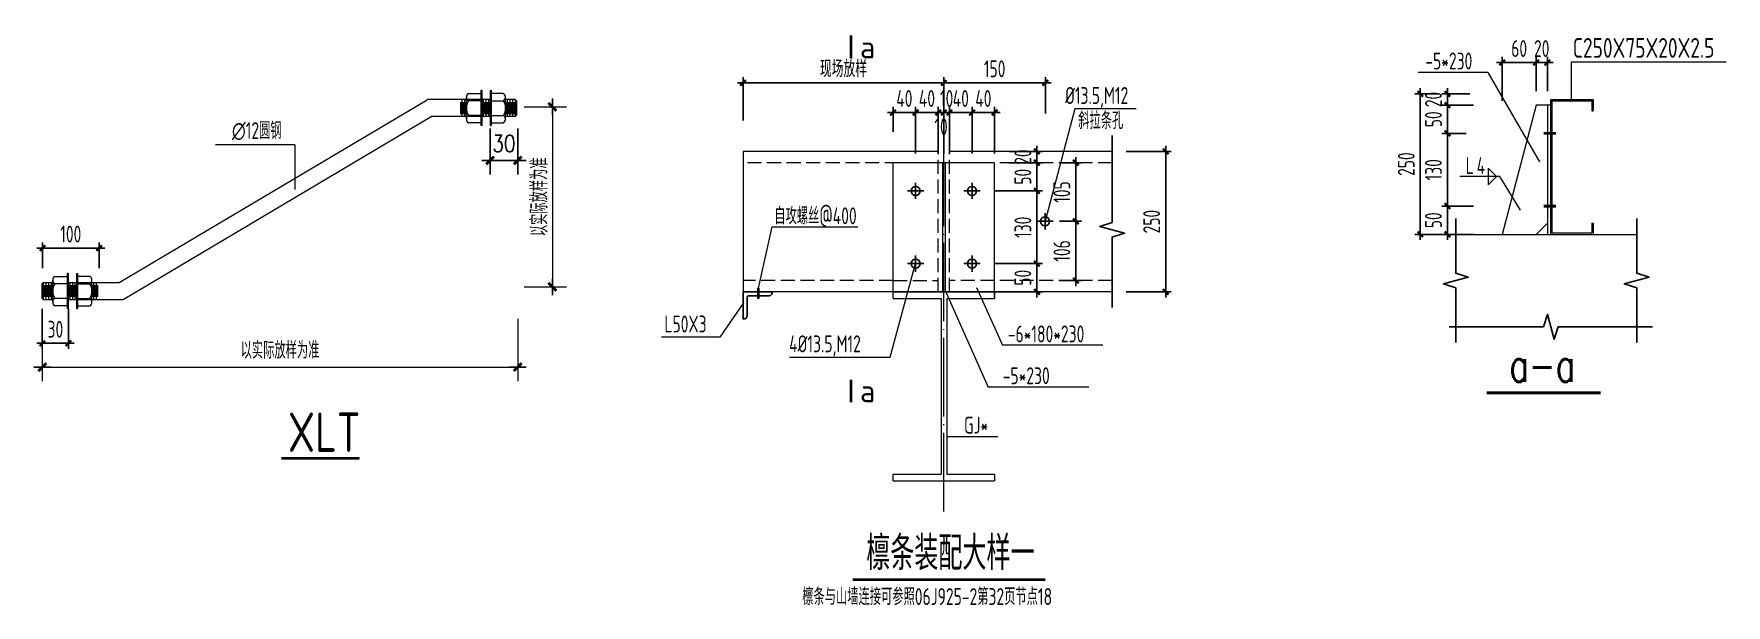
# Model space of a CAD drawing. Extents: x 19118 to 566552, y -1188739 to 92943.
# Drawn here: x 102937 to 133084, y -864787 to -854609 of the extents above; entities that cross this region are included whole.
import ezdxf

# ---------------------------------------------------------------- set-up
doc = ezdxf.new("R2010")
doc.units = 0
doc.header["$LTSCALE"] = 1000
doc.header["$MEASUREMENT"] = 0
doc.linetypes.add('DASH', pattern=[0.35, 0.25, -0.1])
doc.linetypes.add('DOTE', pattern=[2.42, 2, -0.2, 0.02, -0.2])
doc.layers.get('0').update_dxf_attribs({"linetype": 'CONTINUOUS'})
doc.layers.get('Defpoints').update_dxf_attribs({"linetype": 'CONTINUOUS'})
for name, color, linetype in [('4', 1, 'CONTINUOUS'), ('AXIS', 3, 'CONTINUOUS'), ('BEAM', 4, 'CONTINUOUS'), ('BEAM_TEXT_HOR', 7, 'CONTINUOUS'), ('COLU', 7, 'CONTINUOUS'), ('DIM', 3, 'CONTINUOUS'), ('NUM', 7, 'CONTINUOUS'), ('Prof', 2, 'CONTINUOUS'), ('PUB_DIM', 3, 'CONTINUOUS'), ('REIN', 1, 'CONTINUOUS'), ('TEXT', 7, 'CONTINUOUS'), ('THICK', 6, 'CONTINUOUS'), ('THIN', 7, 'CONTINUOUS'), ('梁__实线', 4, 'CONTINUOUS')]:
    doc.layers.add(name, color=color, linetype=linetype)
doc.styles.add('DIM_FONT', font='SIMPLEX.shx', dxfattribs={"width": 0.8})
doc.styles.add('TSSD_Dimension', font='Tssdeng.shx', dxfattribs={"width": 0.7, "bigfont": 'hztxt.shx'})
doc.styles.add('TSSD_Label', font='tssdeng.shx', dxfattribs={"width": 0.6, "bigfont": 'hztxt.shx'})
doc.styles.add('TSSD_Rein', font='atssdeng.shx', dxfattribs={"width": 0.7, "bigfont": 'atssdchn.shx'})
doc.styles.add('正文', font='romans.shx', dxfattribs={"width": 0.71, "bigfont": 'hztxt.shx'})
doc.dimstyles.new('DIMN$0', dxfattribs={"dimtxt": 300, "dimasz": 1, "dimexe": 250, "dimexo": 300, "dimgap": 150, "dimtad": 1, "dimdec": 0, "dimdsep": 46, "dimtxsty": 'DIM_FONT', "dimblk": '_DIMX', "dimcen": 2.5, "dimclrt": 7, "dimadec": 0, "dimazin": 0, "dimtfac": 1, "dimtdec": 0, "dimtix": 1, "dimtmove": 2, "dimatfit": 3, "dimldrblk": '_DIMX', "dimfxl": 1, "dimtolj": 1, "dimtzin": 0, "dimarcsym": 0})
doc.dimstyles.new('TSSD_10_100', dxfattribs={"dimtxt": 300, "dimasz": 100, "dimexe": 100, "dimexo": 250, "dimgap": 100, "dimtad": 1, "dimdec": 0, "dimlfac": 0.1, "dimzin": 0, "dimdsep": 46, "dimtxsty": 'TSSD_Dimension', "dimblk": 'ARCHTICK', "dimcen": 0, "dimdle": 100, "dimclrt": 7, "dimadec": 0, "dimazin": 0, "dimtfac": 1, "dimtdec": 0, "dimtix": 1, "dimtmove": 2, "dimatfit": 3, "dimldrblk": 'ARCHTICK', "dimfxl": 1, "dimtolj": 1, "dimtzin": 0, "dimarcsym": 0})
doc.dimstyles.new('TSSD_25_100', dxfattribs={"dimtxt": 300, "dimasz": 100, "dimexe": 100, "dimexo": 250, "dimgap": 100, "dimtad": 1, "dimdec": 0, "dimlfac": 0.25, "dimzin": 0, "dimdsep": 46, "dimtxsty": 'TSSD_Dimension', "dimblk": 'ARCHTICK', "dimcen": 0, "dimdle": 100, "dimclrt": 7, "dimadec": 0, "dimazin": 0, "dimtfac": 1, "dimtdec": 0, "dimtix": 1, "dimtmove": 2, "dimatfit": 3, "dimfxl": 1, "dimtolj": 1, "dimtzin": 0, "dimarcsym": 0})

# ---------------------------------------------------------------- blocks, each defined once
blk = doc.blocks.new('_DIMX')
blk.add_line((-150, 0), (150, 0))
at = {"const_width": 50}
blk.add_lwpolyline([(-70, -70), (70, 70)], dxfattribs=at)
blk = doc.blocks.new('*D879')
at = {"layer": 'Defpoints', "color": 0}
for p in [(111065, -855997), (111558, -855997), (111558, -856863)]:
    blk.add_point(p, dxfattribs=at)
at = {"layer": 'PUB_DIM', "color": 0, "lineweight": -2}
for p, q in [((111065, -856297), (111065, -857113)), ((111558, -856297), (111558, -857113)), ((111064, -856863), (111063, -856863)), ((111065, -856863), (111558, -856863)), ((111559, -856863), (111560, -856863))]:
    blk.add_line(p, q, dxfattribs=at)
blk.add_blockref('_DIMX', (111065, -856863), dxfattribs=at)
at = {"layer": 'PUB_DIM', "color": 0, "lineweight": -2, "rotation": 180}
blk.add_blockref('_DIMX', (111558, -856863), dxfattribs=at)
at = {"layer": 'PUB_DIM', "color": 7, "lineweight": 5, "insert": (111311, -856563), "char_height": 300, "attachment_point": 5, "style": 'DIM_FONT'}
blk.add_mtext('\\A1;30', dxfattribs=at)
blk = doc.blocks.new('_ArchTick')
at = {"color": 0, "linetype": 'ByBlock', "const_width": 0.4}
blk.add_lwpolyline([(-0.5, -0.5), (0.5, 0.5)], dxfattribs=at)
blk = doc.blocks.new('*D880')
at = {"layer": 'Defpoints', "color": 0}
for p in [(103088, -859256), (103553, -859256), (103553, -860122)]:
    blk.add_point(p, dxfattribs=at)
at = {"layer": 'DIM', "color": 0, "lineweight": -2}
for p, q in [((103088, -859506), (103088, -860222)), ((103553, -859506), (103553, -860222)), ((103088, -860122), (102988, -860122)), ((103088, -860122), (103553, -860122)), ((103553, -860122), (103653, -860122))]:
    blk.add_line(p, q, dxfattribs=at)
at = {"layer": 'DIM', "color": 0, "lineweight": -2, "xscale": 100, "yscale": 100, "zscale": 100}
blk.add_blockref('_ArchTick', (103088, -860122), dxfattribs=at)
at = {"layer": 'DIM', "color": 0, "lineweight": -2, "xscale": 100, "yscale": 100, "zscale": 100, "rotation": 180}
blk.add_blockref('_ArchTick', (103553, -860122), dxfattribs=at)
at = {"layer": 'DIM', "color": 7, "lineweight": 5, "insert": (103321, -859872), "char_height": 300, "attachment_point": 5, "style": 'TSSD_Dimension'}
blk.add_mtext('\\A1;30', dxfattribs=at)
blk = doc.blocks.new('*D881')
at = {"layer": 'Defpoints', "color": 0}
for p in [(104099, -858426), (103092, -859033), (104099, -859033)]:
    blk.add_point(p, dxfattribs=at)
at = {"layer": 'DIM', "color": 0, "lineweight": -2}
for p, q in [((102992, -858426), (104199, -858426)), ((103092, -858783), (103092, -858326)), ((104099, -858783), (104099, -858326))]:
    blk.add_line(p, q, dxfattribs=at)
at = {"layer": 'DIM', "color": 0, "lineweight": -2, "xscale": 100, "yscale": 100, "zscale": 100, "rotation": 180}
blk.add_blockref('_ArchTick', (103092, -858426), dxfattribs=at)
at = {"layer": 'DIM', "color": 0, "lineweight": -2, "xscale": 100, "yscale": 100, "zscale": 100}
blk.add_blockref('_ArchTick', (104099, -858426), dxfattribs=at)
at = {"layer": 'DIM', "color": 7, "lineweight": 5, "insert": (103595, -858176), "char_height": 300, "attachment_point": 5, "style": 'TSSD_Dimension'}
blk.add_mtext('\\A1;100', dxfattribs=at)
blk = doc.blocks.new('*D793')
at = {"layer": 'Defpoints', "color": 0}
for p in [(128120, -855880), (128771, -855679), (128771, -855880)]:
    blk.add_point(p, dxfattribs=at)
at = {"layer": 'DIM', "color": 0, "lineweight": -2}
for p, q in [((128120, -855679), (128120, -855579)), ((128521, -855679), (128020, -855679)), ((128521, -855880), (128020, -855880)), ((128120, -855679), (128120, -855880)), ((128120, -855880), (128120, -855980))]:
    blk.add_line(p, q, dxfattribs=at)
at = {"layer": 'DIM', "color": 0, "lineweight": -2, "xscale": 100, "yscale": 100, "zscale": 100}
for p, rotation in [((128120, -855679), 270), ((128120, -855880), 90)]:
    blk.add_blockref('_ArchTick', p, dxfattribs=dict(at, rotation=rotation))
at = {"layer": 'DIM', "color": 7, "lineweight": 5, "insert": (127870, -855779), "char_height": 300, "attachment_point": 5, "rotation": 90, "style": 'TSSD_Dimension'}
blk.add_mtext('\\A1;20', dxfattribs=at)
blk = doc.blocks.new('*D794')
at = {"layer": 'Defpoints', "color": 0}
for p in [(128703, -857678), (128120, -858181), (128831, -858181)]:
    blk.add_point(p, dxfattribs=at)
at = {"layer": 'DIM', "color": 0, "lineweight": -2}
for p, q in [((128453, -857678), (128020, -857678)), ((128120, -857578), (128120, -858281)), ((128581, -858181), (128020, -858181))]:
    blk.add_line(p, q, dxfattribs=at)
at = {"layer": 'DIM', "color": 0, "lineweight": -2, "xscale": 100, "yscale": 100, "zscale": 100}
for p, rotation in [((128120, -857678), 90), ((128120, -858181), 270)]:
    blk.add_blockref('_ArchTick', p, dxfattribs=dict(at, rotation=rotation))
at = {"layer": 'DIM', "color": 7, "lineweight": 5, "insert": (127870, -857930), "char_height": 300, "attachment_point": 5, "rotation": 90, "style": 'TSSD_Dimension'}
blk.add_mtext('\\A1;50', dxfattribs=at)
blk = doc.blocks.new('*D795')
at = {"layer": 'Defpoints', "color": 0}
for p in [(129699, -855121), (129699, -855880), (129096, -856055)]:
    blk.add_point(p, dxfattribs=at)
at = {"layer": 'DIM', "color": 0, "lineweight": -2}
for p, q in [((128996, -855121), (129799, -855121)), ((129096, -855805), (129096, -855021)), ((129699, -855630), (129699, -855021))]:
    blk.add_line(p, q, dxfattribs=at)
at = {"layer": 'DIM', "color": 0, "lineweight": -2, "xscale": 100, "yscale": 100, "zscale": 100, "rotation": 180}
blk.add_blockref('_ArchTick', (129096, -855121), dxfattribs=at)
at = {"layer": 'DIM', "color": 0, "lineweight": -2, "xscale": 100, "yscale": 100, "zscale": 100}
blk.add_blockref('_ArchTick', (129699, -855121), dxfattribs=at)
at = {"layer": 'DIM', "color": 7, "lineweight": 5, "insert": (129397, -854871), "char_height": 300, "attachment_point": 5, "style": 'TSSD_Dimension'}
blk.add_mtext('\\A1;60', dxfattribs=at)
blk = doc.blocks.new('*D796')
at = {"layer": 'Defpoints', "color": 0}
for p in [(129699, -855121), (129699, -855880), (129900, -855880)]:
    blk.add_point(p, dxfattribs=at)
at = {"layer": 'DIM', "color": 0, "lineweight": -2}
for p, q in [((129699, -855121), (129599, -855121)), ((129699, -855630), (129699, -855021)), ((129900, -855121), (129699, -855121)), ((129900, -855630), (129900, -855021)), ((129900, -855121), (130000, -855121))]:
    blk.add_line(p, q, dxfattribs=at)
at = {"layer": 'DIM', "color": 0, "lineweight": -2, "xscale": 100, "yscale": 100, "zscale": 100}
blk.add_blockref('_ArchTick', (129699, -855121), dxfattribs=at)
at = {"layer": 'DIM', "color": 0, "lineweight": -2, "xscale": 100, "yscale": 100, "zscale": 100, "rotation": 180}
blk.add_blockref('_ArchTick', (129900, -855121), dxfattribs=at)
at = {"layer": 'DIM', "color": 7, "lineweight": 5, "insert": (129799, -854871), "char_height": 300, "attachment_point": 5, "style": 'TSSD_Dimension'}
blk.add_mtext('\\A1;20', dxfattribs=at)
blk = doc.blocks.new('*D797')
at = {"layer": 'Defpoints', "color": 0}
for p in [(119148, -855482), (115571, -856404), (119148, -856277)]:
    blk.add_point(p, dxfattribs=at)
at = {"layer": 'DIM', "color": 0, "lineweight": -2}
for p, q in [((115471, -855482), (119248, -855482)), ((115571, -856154), (115571, -855382)), ((119148, -856027), (119148, -855382))]:
    blk.add_line(p, q, dxfattribs=at)
at = {"layer": 'DIM', "color": 0, "lineweight": -2, "xscale": 100, "yscale": 100, "zscale": 100, "rotation": 180}
blk.add_blockref('_ArchTick', (115571, -855482), dxfattribs=at)
at = {"layer": 'DIM', "color": 0, "lineweight": -2, "xscale": 100, "yscale": 100, "zscale": 100}
blk.add_blockref('_ArchTick', (119148, -855482), dxfattribs=at)
at = {"layer": 'DIM', "color": 7, "lineweight": 5, "insert": (117360, -855232), "char_height": 300, "attachment_point": 5, "style": 'TSSD_Dimension'}
blk.add_mtext('\\A1;现场放样', dxfattribs=at)
blk = doc.blocks.new('*D798')
at = {"layer": 'Defpoints', "color": 0}
for p in [(120957, -855482), (119148, -856277), (120957, -856277)]:
    blk.add_point(p, dxfattribs=at)
at = {"layer": 'DIM', "color": 0, "lineweight": -2}
for p, q in [((119048, -855482), (121057, -855482)), ((119148, -856027), (119148, -855382)), ((120957, -856027), (120957, -855382))]:
    blk.add_line(p, q, dxfattribs=at)
at = {"layer": 'DIM', "color": 0, "lineweight": -2, "xscale": 100, "yscale": 100, "zscale": 100, "rotation": 180}
blk.add_blockref('_ArchTick', (119148, -855482), dxfattribs=at)
at = {"layer": 'DIM', "color": 0, "lineweight": -2, "xscale": 100, "yscale": 100, "zscale": 100}
blk.add_blockref('_ArchTick', (120957, -855482), dxfattribs=at)
at = {"layer": 'DIM', "color": 7, "lineweight": 5, "insert": (120053, -855232), "char_height": 300, "attachment_point": 5, "style": 'TSSD_Dimension'}
blk.add_mtext('\\A1;150', dxfattribs=at)
blk = doc.blocks.new('*D799')
at = {"layer": 'Defpoints', "color": 0}
for p in [(118646, -856011), (118244, -856605), (118646, -856991)]:
    blk.add_point(p, dxfattribs=at)
at = {"layer": 'DIM', "color": 0, "lineweight": -2}
for p, q in [((118244, -856011), (118144, -856011)), ((118244, -856355), (118244, -855911)), ((118244, -856011), (118646, -856011)), ((118646, -856741), (118646, -855911)), ((118646, -856011), (118746, -856011))]:
    blk.add_line(p, q, dxfattribs=at)
at = {"layer": 'DIM', "color": 0, "lineweight": -2, "xscale": 100, "yscale": 100, "zscale": 100}
blk.add_blockref('_ArchTick', (118244, -856011), dxfattribs=at)
at = {"layer": 'DIM', "color": 0, "lineweight": -2, "xscale": 100, "yscale": 100, "zscale": 100, "rotation": 180}
blk.add_blockref('_ArchTick', (118646, -856011), dxfattribs=at)
at = {"layer": 'DIM', "color": 7, "lineweight": 5, "insert": (118445, -855761), "char_height": 300, "attachment_point": 5, "style": 'TSSD_Dimension'}
blk.add_mtext('\\A1;40', dxfattribs=at)
blk = doc.blocks.new('*D800')
at = {"layer": 'Defpoints', "color": 0}
for p in [(119048, -856011), (118646, -856991), (119048, -856991)]:
    blk.add_point(p, dxfattribs=at)
at = {"layer": 'DIM', "color": 0, "lineweight": -2}
for p, q in [((118646, -856011), (118546, -856011)), ((118646, -856741), (118646, -855911)), ((118646, -856011), (119048, -856011)), ((119048, -856741), (119048, -855911)), ((119048, -856011), (119148, -856011))]:
    blk.add_line(p, q, dxfattribs=at)
at = {"layer": 'DIM', "color": 0, "lineweight": -2, "xscale": 100, "yscale": 100, "zscale": 100}
blk.add_blockref('_ArchTick', (118646, -856011), dxfattribs=at)
at = {"layer": 'DIM', "color": 0, "lineweight": -2, "xscale": 100, "yscale": 100, "zscale": 100, "rotation": 180}
blk.add_blockref('_ArchTick', (119048, -856011), dxfattribs=at)
at = {"layer": 'DIM', "color": 7, "lineweight": 5, "insert": (118847, -855761), "char_height": 300, "attachment_point": 5, "style": 'TSSD_Dimension'}
blk.add_mtext('\\A1;40', dxfattribs=at)
blk = doc.blocks.new('*D801')
at = {"layer": 'Defpoints', "color": 0}
for p in [(119148, -856011), (119048, -856991), (119148, -856991)]:
    blk.add_point(p, dxfattribs=at)
at = {"layer": 'DIM', "color": 0, "lineweight": -2}
for p, q in [((119048, -856011), (118948, -856011)), ((119048, -856741), (119048, -855911)), ((119048, -856011), (119148, -856011)), ((119148, -856741), (119148, -855911)), ((119148, -856011), (119248, -856011))]:
    blk.add_line(p, q, dxfattribs=at)
at = {"layer": 'DIM', "color": 0, "lineweight": -2, "xscale": 100, "yscale": 100, "zscale": 100}
blk.add_blockref('_ArchTick', (119048, -856011), dxfattribs=at)
at = {"layer": 'DIM', "color": 0, "lineweight": -2, "xscale": 100, "yscale": 100, "zscale": 100, "rotation": 180}
blk.add_blockref('_ArchTick', (119148, -856011), dxfattribs=at)
at = {"layer": 'DIM', "color": 7, "lineweight": 5, "insert": (119098, -856262), "char_height": 300, "attachment_point": 5, "style": 'TSSD_Dimension'}
blk.add_mtext('\\A1;10', dxfattribs=at)
blk = doc.blocks.new('*D802')
at = {"layer": 'Defpoints', "color": 0}
for p in [(119249, -856011), (119148, -856991), (119249, -856991)]:
    blk.add_point(p, dxfattribs=at)
at = {"layer": 'DIM', "color": 0, "lineweight": -2}
for p, q in [((119148, -856011), (119048, -856011)), ((119148, -856741), (119148, -855911)), ((119148, -856011), (119249, -856011)), ((119249, -856741), (119249, -855911)), ((119249, -856011), (119349, -856011))]:
    blk.add_line(p, q, dxfattribs=at)
at = {"layer": 'DIM', "color": 0, "lineweight": -2, "xscale": 100, "yscale": 100, "zscale": 100}
blk.add_blockref('_ArchTick', (119148, -856011), dxfattribs=at)
at = {"layer": 'DIM', "color": 0, "lineweight": -2, "xscale": 100, "yscale": 100, "zscale": 100, "rotation": 180}
blk.add_blockref('_ArchTick', (119249, -856011), dxfattribs=at)
at = {"layer": 'DIM', "color": 7, "lineweight": 5, "insert": (119198, -855761), "char_height": 300, "attachment_point": 5, "style": 'TSSD_Dimension'}
blk.add_mtext('\\A1;10', dxfattribs=at)
blk = doc.blocks.new('*D803')
at = {"layer": 'Defpoints', "color": 0}
for p in [(119651, -856011), (119249, -856991), (119651, -856991)]:
    blk.add_point(p, dxfattribs=at)
at = {"layer": 'DIM', "color": 0, "lineweight": -2}
for p, q in [((119249, -856011), (119149, -856011)), ((119249, -856741), (119249, -855911)), ((119249, -856011), (119651, -856011)), ((119651, -856741), (119651, -855911)), ((119651, -856011), (119751, -856011))]:
    blk.add_line(p, q, dxfattribs=at)
at = {"layer": 'DIM', "color": 0, "lineweight": -2, "xscale": 100, "yscale": 100, "zscale": 100}
blk.add_blockref('_ArchTick', (119249, -856011), dxfattribs=at)
at = {"layer": 'DIM', "color": 0, "lineweight": -2, "xscale": 100, "yscale": 100, "zscale": 100, "rotation": 180}
blk.add_blockref('_ArchTick', (119651, -856011), dxfattribs=at)
at = {"layer": 'DIM', "color": 7, "lineweight": 5, "insert": (119450, -855761), "char_height": 300, "attachment_point": 5, "style": 'TSSD_Dimension'}
blk.add_mtext('\\A1;40', dxfattribs=at)
blk = doc.blocks.new('*D804')
at = {"layer": 'Defpoints', "color": 0}
for p in [(120053, -856011), (119651, -856991), (120053, -856991)]:
    blk.add_point(p, dxfattribs=at)
at = {"layer": 'DIM', "color": 0, "lineweight": -2}
for p, q in [((119651, -856011), (119551, -856011)), ((119651, -856741), (119651, -855911)), ((119651, -856011), (120053, -856011)), ((120053, -856741), (120053, -855911)), ((120053, -856011), (120153, -856011))]:
    blk.add_line(p, q, dxfattribs=at)
at = {"layer": 'DIM', "color": 0, "lineweight": -2, "xscale": 100, "yscale": 100, "zscale": 100}
blk.add_blockref('_ArchTick', (119651, -856011), dxfattribs=at)
at = {"layer": 'DIM', "color": 0, "lineweight": -2, "xscale": 100, "yscale": 100, "zscale": 100, "rotation": 180}
blk.add_blockref('_ArchTick', (120053, -856011), dxfattribs=at)
at = {"layer": 'DIM', "color": 7, "lineweight": 5, "insert": (119852, -855761), "char_height": 300, "attachment_point": 5, "style": 'TSSD_Dimension'}
blk.add_mtext('\\A1;40', dxfattribs=at)
blk = doc.blocks.new('*D805')
at = {"layer": 'Defpoints', "color": 0}
for p in [(120053, -856703), (120053, -856904), (120806, -856904)]:
    blk.add_point(p, dxfattribs=at)
at = {"layer": 'DIM', "color": 0, "lineweight": -2}
for p, q in [((120303, -856703), (120906, -856703)), ((120806, -856703), (120806, -856603)), ((120806, -856703), (120806, -856904)), ((120303, -856904), (120906, -856904)), ((120806, -856904), (120806, -857004))]:
    blk.add_line(p, q, dxfattribs=at)
at = {"layer": 'DIM', "color": 0, "lineweight": -2, "xscale": 100, "yscale": 100, "zscale": 100}
for p, rotation in [((120806, -856703), 270), ((120806, -856904), 90)]:
    blk.add_blockref('_ArchTick', p, dxfattribs=dict(at, rotation=rotation))
at = {"layer": 'DIM', "color": 7, "lineweight": 5, "insert": (120556, -856804), "char_height": 300, "attachment_point": 5, "rotation": 90, "style": 'TSSD_Dimension'}
blk.add_mtext('\\A1;20', dxfattribs=at)
blk = doc.blocks.new('*D806')
at = {"layer": 'Defpoints', "color": 0}
for p in [(120053, -856904), (119795, -857407), (120806, -857407)]:
    blk.add_point(p, dxfattribs=at)
at = {"layer": 'DIM', "color": 0, "lineweight": -2}
for p, q in [((120303, -856904), (120906, -856904)), ((120806, -856804), (120806, -857507)), ((120045, -857407), (120906, -857407))]:
    blk.add_line(p, q, dxfattribs=at)
at = {"layer": 'DIM', "color": 0, "lineweight": -2, "xscale": 100, "yscale": 100, "zscale": 100}
for p, rotation in [((120806, -856904), 90), ((120806, -857407), 270)]:
    blk.add_blockref('_ArchTick', p, dxfattribs=dict(at, rotation=rotation))
at = {"layer": 'DIM', "color": 7, "lineweight": 5, "insert": (120556, -857155), "char_height": 300, "attachment_point": 5, "rotation": 90, "style": 'TSSD_Dimension'}
blk.add_mtext('\\A1;50', dxfattribs=at)
blk = doc.blocks.new('*D807')
at = {"layer": 'Defpoints', "color": 0}
for p in [(119795, -858703), (119795, -859205), (120806, -859205)]:
    blk.add_point(p, dxfattribs=at)
at = {"layer": 'DIM', "color": 0, "lineweight": -2}
for p, q in [((120045, -858703), (120906, -858703)), ((120806, -858603), (120806, -859305)), ((120045, -859205), (120906, -859205))]:
    blk.add_line(p, q, dxfattribs=at)
at = {"layer": 'DIM', "color": 0, "lineweight": -2, "xscale": 100, "yscale": 100, "zscale": 100}
for p, rotation in [((120806, -858703), 90), ((120806, -859205), 270)]:
    blk.add_blockref('_ArchTick', p, dxfattribs=dict(at, rotation=rotation))
at = {"layer": 'DIM', "color": 7, "lineweight": 5, "insert": (120556, -858954), "char_height": 300, "attachment_point": 5, "rotation": 90, "style": 'TSSD_Dimension'}
blk.add_mtext('\\A1;50', dxfattribs=at)
blk = doc.blocks.new('A$C3073000E')
at = {"layer": 'THIN', "color": 1}
for p, q in [((116, 1), (-172, 1)), ((-28, 145), (-28, -143))]:
    blk.add_line(p, q, dxfattribs=at)
blk.add_circle((-28, 1), 80, dxfattribs=at)
blk = doc.blocks.new('*D808')
at = {"layer": 'Defpoints', "color": 0}
for p in [(120053, -857407), (120053, -858703), (120806, -858703)]:
    blk.add_point(p, dxfattribs=at)
at = {"layer": 'DIM', "color": 0, "lineweight": -2}
for p, q in [((120806, -857307), (120806, -858803)), ((120303, -857407), (120906, -857407)), ((120303, -858703), (120906, -858703))]:
    blk.add_line(p, q, dxfattribs=at)
at = {"layer": 'DIM', "color": 0, "lineweight": -2, "xscale": 100, "yscale": 100, "zscale": 100}
for p, rotation in [((120806, -857407), 90), ((120806, -858703), 270)]:
    blk.add_blockref('_ArchTick', p, dxfattribs=dict(at, rotation=rotation))
at = {"layer": 'DIM', "color": 7, "insert": (120556, -858055), "char_height": 300, "attachment_point": 5, "rotation": 90, "style": 'TSSD_Dimension'}
blk.add_mtext('\\A1;130', dxfattribs=at)
blk = doc.blocks.new('*D809')
at = {"layer": 'Defpoints', "color": 0}
for p in [(122146, -856703), (122146, -859205), (123100, -859205)]:
    blk.add_point(p, dxfattribs=at)
at = {"layer": 'DIM', "color": 0, "lineweight": -2}
for p, q in [((122396, -856703), (123200, -856703)), ((123100, -856603), (123100, -859305)), ((122396, -859205), (123200, -859205))]:
    blk.add_line(p, q, dxfattribs=at)
at = {"layer": 'DIM', "color": 0, "lineweight": -2, "xscale": 100, "yscale": 100, "zscale": 100}
for p, rotation in [((123100, -856703), 90), ((123100, -859205), 270)]:
    blk.add_blockref('_ArchTick', p, dxfattribs=dict(at, rotation=rotation))
at = {"layer": 'DIM', "color": 7, "insert": (122850, -857954), "char_height": 300, "attachment_point": 5, "rotation": 90, "style": 'TSSD_Dimension'}
blk.add_mtext('\\A1;250', dxfattribs=at)
blk = doc.blocks.new('*D813')
at = {"layer": 'Defpoints', "color": 0}
for p in [(120957, -856904), (120957, -857949), (121500, -857949)]:
    blk.add_point(p, dxfattribs=at)
at = {"layer": 'DIM', "color": 0, "lineweight": -2}
for p, q in [((121207, -856904), (121600, -856904)), ((121500, -856804), (121500, -858049)), ((121207, -857949), (121600, -857949))]:
    blk.add_line(p, q, dxfattribs=at)
at = {"layer": 'DIM', "color": 0, "lineweight": -2, "xscale": 100, "yscale": 100, "zscale": 100}
for p, rotation in [((121500, -856904), 90), ((121500, -857949), 270)]:
    blk.add_blockref('_ArchTick', p, dxfattribs=dict(at, rotation=rotation))
at = {"layer": 'DIM', "color": 7, "insert": (121250, -857427), "char_height": 300, "attachment_point": 5, "rotation": 90, "style": 'TSSD_Dimension'}
blk.add_mtext('\\A1;105', dxfattribs=at)
blk = doc.blocks.new('*D814')
at = {"layer": 'Defpoints', "color": 0}
for p in [(120957, -857949), (120957, -859004), (121500, -859004)]:
    blk.add_point(p, dxfattribs=at)
at = {"layer": 'DIM', "color": 0, "lineweight": -2}
for p, q in [((121207, -857949), (121600, -857949)), ((121500, -857849), (121500, -859104)), ((121207, -859004), (121600, -859004))]:
    blk.add_line(p, q, dxfattribs=at)
at = {"layer": 'DIM', "color": 0, "lineweight": -2, "xscale": 100, "yscale": 100, "zscale": 100}
for p, rotation in [((121500, -857949), 90), ((121500, -859004), 270)]:
    blk.add_blockref('_ArchTick', p, dxfattribs=dict(at, rotation=rotation))
at = {"layer": 'DIM', "color": 7, "insert": (121250, -858477), "char_height": 300, "attachment_point": 5, "rotation": 90, "style": 'TSSD_Dimension'}
blk.add_mtext('\\A1;106', dxfattribs=at)
blk = doc.blocks.new('*D815')
at = {"layer": 'Defpoints', "color": 0}
for p in [(128220, -855679), (127636, -858181), (128347, -858181)]:
    blk.add_point(p, dxfattribs=at)
at = {"layer": 'DIM', "color": 0, "lineweight": -2}
for p, q in [((127636, -855579), (127636, -858281)), ((127970, -855679), (127536, -855679)), ((128097, -858181), (127536, -858181))]:
    blk.add_line(p, q, dxfattribs=at)
at = {"layer": 'DIM', "color": 0, "lineweight": -2, "xscale": 100, "yscale": 100, "zscale": 100}
for p, rotation in [((127636, -855679), 90), ((127636, -858181), 270)]:
    blk.add_blockref('_ArchTick', p, dxfattribs=dict(at, rotation=rotation))
at = {"layer": 'DIM', "color": 7, "lineweight": 5, "insert": (127386, -856930), "char_height": 300, "attachment_point": 5, "rotation": 90, "style": 'TSSD_Dimension'}
blk.add_mtext('\\A1;250', dxfattribs=at)
blk = doc.blocks.new('*D816')
at = {"layer": 'Defpoints', "color": 0}
for p in [(128703, -856382), (128120, -857678), (128831, -857678)]:
    blk.add_point(p, dxfattribs=at)
at = {"layer": 'DIM', "color": 0, "lineweight": -2}
for p, q in [((128453, -856382), (128020, -856382)), ((128120, -856282), (128120, -857778)), ((128581, -857678), (128020, -857678))]:
    blk.add_line(p, q, dxfattribs=at)
at = {"layer": 'DIM', "color": 0, "lineweight": -2, "xscale": 100, "yscale": 100, "zscale": 100}
for p, rotation in [((128120, -856382), 90), ((128120, -857678), 270)]:
    blk.add_blockref('_ArchTick', p, dxfattribs=dict(at, rotation=rotation))
at = {"layer": 'DIM', "color": 7, "lineweight": 5, "insert": (127870, -857030), "char_height": 300, "attachment_point": 5, "rotation": 90, "style": 'TSSD_Dimension'}
blk.add_mtext('\\A1;130', dxfattribs=at)
blk = doc.blocks.new('*D817')
at = {"layer": 'Defpoints', "color": 0}
for p in [(128120, -855880), (128831, -855880), (128703, -856382)]:
    blk.add_point(p, dxfattribs=at)
at = {"layer": 'DIM', "color": 0, "lineweight": -2}
for p, q in [((128581, -855880), (128020, -855880)), ((128120, -856482), (128120, -855780)), ((128453, -856382), (128020, -856382))]:
    blk.add_line(p, q, dxfattribs=at)
at = {"layer": 'DIM', "color": 0, "lineweight": -2, "xscale": 100, "yscale": 100, "zscale": 100}
for p, rotation in [((128120, -855880), 90), ((128120, -856382), 270)]:
    blk.add_blockref('_ArchTick', p, dxfattribs=dict(at, rotation=rotation))
at = {"layer": 'DIM', "color": 7, "lineweight": 5, "insert": (127870, -856131), "char_height": 300, "attachment_point": 5, "rotation": 90, "style": 'TSSD_Dimension'}
blk.add_mtext('\\A1;50', dxfattribs=at)

msp = doc.modelspace()

# ---------------------------------------------------------------- linework, layer by layer
at = {"lineweight": 5}
msp.add_line((107348.39, -862170.76), (108738.17, -862170.76), dxfattribs=at)
at = {"layer": '4', "lineweight": 5}
for p, q in [((115831.14, -859140.42), (115831.14, -859315.66)), ((115831.14, -859140.42), (115856.26, -859140.42)), ((115856.26, -859315.66), (115856.26, -859140.42)), ((115831.14, -859315.66), (115856.26, -859315.66))]:
    msp.add_line(p, q, dxfattribs=at)
at = {"layer": 'AXIS', "linetype": 'DOTE', "lineweight": 5, "ltscale": 0.7}
msp.add_line((119148.15, -863117.92), (119148.15, -856188.01), dxfattribs=at)
at = {"layer": 'BEAM', "linetype": 'ByBlock', "lineweight": 5}
for p, q in [((129698.99, -855879.78), (129095.99, -858180.8)), ((129899.99, -855879.78), (129698.99, -855879.78)), ((129899.99, -855879.78), (129899.99, -858180.8)), ((129960.29, -855879.78), (129899.99, -855879.78)), ((129960.29, -855778.8), (130714.04, -855778.8)), ((129960.29, -858180.8), (129960.29, -855778.8)), ((129960.29, -855879.78), (129960.29, -858180.8)), ((129985.41, -855803.92), (130688.91, -855803.92)), ((129985.41, -858155.67), (129985.41, -855803.92)), ((130688.91, -855803.92), (130688.91, -855979.8)), ((130714.04, -855778.8), (130714.04, -855979.8)), ((130688.91, -855979.8), (130714.04, -855979.8)), ((119047.65, -856703.05), (115571.1, -856703.05)), ((115571.1, -856703.05), (115571.1, -859205.07)), ((122145.89, -856703.05), (119248.65, -856703.05)), ((120052.65, -856904.05), (118243.65, -856904.05)), ((118243.65, -859305.57), (118243.65, -856904.05)), ((119123.03, -856904.05), (119123.03, -859205.07)), ((119173.28, -856904.05), (119173.28, -859205.07)), ((120052.65, -859305.57), (120052.65, -856904.05)), ((129899.99, -857979.8), (129698.99, -858180.8)), ((130688.91, -857979.8), (130688.91, -858155.67)), ((130688.91, -857979.8), (130714.04, -857979.8)), ((130714.04, -857979.8), (130714.04, -858180.8)), ((128229.07, -858180.8), (131289.5, -858180.8)), ((128430.07, -858180.8), (131490.5, -858180.8)), ((129960.29, -858180.8), (130714.04, -858180.8)), ((129985.41, -858155.67), (130688.91, -858155.67)), ((118243.65, -859205.07), (115571.1, -859205.07)), ((120052.65, -859205.07), (118243.65, -859205.07)), ((122145.89, -859205.07), (120052.65, -859205.07))]:
    msp.add_line(p, q, dxfattribs=at)
at = {"layer": 'BEAM', "linetype": 'DASH', "lineweight": 5}
for p, q in [((119047.65, -859205.07), (119047.65, -856703.05)), ((119248.65, -859205.07), (119248.65, -856703.05)), ((119047.65, -856904.05), (115571.1, -856904.05)), ((122145.89, -856904.05), (119248.65, -856904.05)), ((118243.65, -859004.07), (115571.1, -859004.07)), ((118243.65, -859004.07), (119047.65, -859004.07)), ((120052.65, -859004.07), (119248.65, -859004.07)), ((122145.89, -859004.07), (120052.65, -859004.07)), ((118243.65, -859205.07), (119047.65, -859205.07)), ((120052.65, -859205.07), (119248.65, -859205.07))]:
    msp.add_line(p, q, dxfattribs=at)
at = {"layer": 'BEAM_TEXT_HOR', "lineweight": 5}
msp.add_line((115843.7, -859140.42), (116088.56, -858046.89), dxfattribs=at)
at = {"layer": 'COLU', "linetype": 'ByBlock', "lineweight": 5}
for p, q in [((118243.65, -859205.07), (120052.65, -859205.07)), ((118243.65, -859325.67), (118243.65, -859205.07)), ((118243.65, -859325.67), (119097.9, -859325.67)), ((119097.9, -859325.67), (119097.9, -862451.22)), ((119198.4, -859325.67), (119198.4, -862451.22)), ((119198.4, -859325.67), (120052.65, -859325.67)), ((120052.65, -859205.07), (120052.65, -859325.67)), ((118243.65, -862451.22), (119097.9, -862451.22)), ((118243.65, -862571.82), (118243.65, -862451.22)), ((119198.4, -862451.22), (120052.65, -862451.22)), ((120052.65, -862451.22), (120052.65, -862571.82)), ((118243.65, -862571.82), (120052.65, -862571.82))]:
    msp.add_line(p, q, dxfattribs=at)
at = {"layer": 'NUM', "const_width": 50.25}
for points in [[(128816.8, -861005.56), (130849.02, -861005.56)], [(107348.39, -862170.76), (108738.17, -862170.76)]]:
    msp.add_lwpolyline(points, dxfattribs=at)
at = {"layer": 'NUM', "const_width": 50.25, "elevation": -289.44}
msp.add_lwpolyline([(117522.82, -864331.79), (120955.4, -864331.79)], dxfattribs=at)
at = {"layer": 'Prof'}
for points in [[(115646.47, -859621.48), (115646.47, -859298.04, -0.41421356), (115666.57, -859277.94), (116034.4, -859277.94, 0.34884136), (116091.18, -859205.07), (115571.1, -859205.07), (115571.1, -859692.5)], [(115573.57, -859692.5, 0.39650357), (115646.47, -859621.48)]]:
    msp.add_lwpolyline(points, format="xyb", dxfattribs=at)
at = {"layer": 'PUB_DIM', "lineweight": 5}
for p, q in [((111670.68, -855908.9), (112424.98, -855908.9)), ((112173.73, -855909.9), (112173.73, -859114.5)), ((111670.68, -859115.51), (112424.98, -859115.51)), ((103087.68, -859683.5), (103087.68, -860798.66)), ((111557.55, -859683.5), (111557.55, -860798.66)), ((103088.68, -860547.41), (111556.54, -860547.41))]:
    msp.add_line(p, q, dxfattribs=at)
at = {"layer": 'REIN', "linetype": 'ByBlock', "const_width": 50.25}
for points in [[(130050.33, -856382.28), (129832.67, -856382.28)], [(130050.33, -857678.3), (129832.67, -857678.3)]]:
    msp.add_lwpolyline(points, dxfattribs=at)
at = {"layer": 'TEXT', "lineweight": 5}
for p, q in [((130322.16, -855110.07), (133084.47, -855110.07)), ((130322.16, -855110.07), (130322.16, -855778.8)), ((128838.76, -855296.26, -289.44), (127597.74, -855296.26, -289.44)), ((128838.76, -855296.26, -289.44), (129756.69, -856891.58)), ((121479.14, -855942.18), (120951, -857949.06, 48.24)), ((122572.06, -855942.18), (121479.14, -855942.18)), ((107584.19, -856585.6), (106172.98, -856585.6)), ((107584.19, -856585.6), (107584.19, -857381.06)), ((128845.21, -857004.74, -289.44), (128845.21, -857300.89, -289.44)), ((128993.28, -857152.82, -289.44), (128845.21, -857004.74, -289.44)), ((129053.29, -857152.82, -289.44), (128340.88, -857152.82, -289.44)), ((128993.28, -857152.82, -289.44), (128845.21, -857300.89, -289.44)), ((129419.83, -857747.2, -289.44), (129053.29, -857152.82, -289.44)), ((116088.56, -858046.89), (117617.15, -858046.89)), ((118192.23, -860370.04, -289.44), (118645.65, -858702.57)), ((119173.28, -859184.06), (119940.27, -860902.33, -289.44)), ((119732.33, -859129.72, -289.44), (120193.52, -860158.01, -289.44)), ((115577.65, -859401.96), (115157.11, -860010.72)), ((115157.11, -860010.72), (114119.83, -860010.72)), ((116400.67, -860370.04, -289.44), (118192.23, -860370.04, -289.44)), ((121981.45, -860158.01, -289.44), (120193.52, -860158.01, -289.44)), ((121728.2, -860902.33, -289.44), (119940.27, -860902.33, -289.44)), ((119198.4, -861782.43), (120112.47, -861782.43))]:
    msp.add_line(p, q, dxfattribs=at)
at = {"layer": 'THICK', "const_width": 50.25}
for points in [[(117495.17, -855046.15), (117495.17, -854634.15)], [(117495.17, -860769.36), (117495.17, -861171.36)]]:
    msp.add_lwpolyline(points, dxfattribs=at)
at = {"layer": 'THIN'}
for points in [[(122145.89, -856421.65), (122145.89, -857969.16), (121924.79, -858039.51), (122366.99, -858160.11), (122145.89, -858230.46), (122145.89, -859486.47)], [(128268.03, -857899.4), (128268.03, -858873.45), (128489.13, -858943.8), (128046.93, -859064.4), (128268.03, -859134.75), (128268.03, -860108.81)], [(131490.5, -857899.4), (131490.5, -858873.45), (131711.6, -858943.8), (131269.4, -859064.4), (131490.5, -859134.75), (131490.5, -860108.81)], [(128148.67, -859827.41), (129829.64, -859827.41), (129899.99, -859606.31), (130020.59, -860048.51), (130090.94, -859827.41), (131771.9, -859827.41)]]:
    msp.add_lwpolyline(points, dxfattribs=at)
at = {"layer": '梁__实线', "linetype": 'Continuous', "lineweight": 5}
for p, q in [((104456.59, -859040.27), (109941.88, -855782.06)), ((111064.44, -855781.56), (109944.07, -855781.56)), ((110539.95, -855826.68), (110539.95, -856037.25)), ((110563.69, -855781.56), (110563.69, -856082.37)), ((110587.44, -855826.68), (110587.44, -856037.25)), ((110611.18, -855781.56), (110611.18, -856082.37)), ((110634.92, -855826.68), (110634.92, -856037.25)), ((110641.51, -856127.34), (110641.51, -855736.58)), ((110680.09, -855671.46), (110898.7, -855671.46)), ((110898.7, -855801.71), (110680.09, -855801.71)), ((110917.7, -855619.36), (110898.7, -855619.36)), ((110898.7, -855619.36), (110898.7, -856244.57)), ((110917.7, -855619.36), (110917.7, -856244.57)), ((110919.84, -855826.68), (110919.84, -856037.25)), ((110943.58, -855781.56), (110943.58, -856082.37)), ((110967.33, -855826.68), (110967.33, -856037.25)), ((110991.07, -855781.56), (110991.07, -856082.37)), ((111014.81, -855826.68), (111014.81, -856037.25)), ((111038.56, -855781.56), (111038.56, -856082.37)), ((111062.3, -855826.68), (111062.3, -856037.25)), ((111064.44, -855619.36), (111083.44, -855619.36)), ((111064.44, -855619.36), (111064.44, -856244.57)), ((111083.44, -855619.36), (111083.44, -856244.57)), ((111302.06, -855671.46), (111083.44, -855671.46)), ((111083.44, -855801.71), (111302.06, -855801.71)), ((111195.11, -855685.22), (111195.11, -855685.22)), ((111340.64, -856127.34), (111340.64, -855736.58)), ((111513.42, -855781.56), (111340.64, -855781.56)), ((111347.22, -855826.68), (111347.22, -856037.25)), ((111370.96, -855781.56), (111370.96, -856082.37)), ((111394.7, -855826.68), (111394.7, -856037.25)), ((111418.45, -855781.56), (111418.45, -856082.37)), ((111442.19, -855826.68), (111442.19, -856037.25)), ((111465.93, -855781.56), (111465.93, -856082.37)), ((111489.68, -855826.68), (111489.68, -856037.25)), ((111537.16, -855805.3), (111513.42, -855781.56)), ((111513.42, -855781.56), (111513.42, -856082.37)), ((111537.16, -855805.3), (111537.16, -856058.63)), ((104526.97, -859341.08), (110012.27, -856082.87)), ((111064.44, -856082.37), (110014.45, -856082.37)), ((110898.7, -856062.22), (110680.09, -856062.22)), ((111083.44, -856062.22), (111302.06, -856062.22)), ((111513.42, -856082.37), (111340.64, -856082.37)), ((111513.42, -856082.37), (111537.16, -856058.63)), ((110898.7, -856192.47), (110680.09, -856192.47)), ((110917.7, -856244.57), (110898.7, -856244.57)), ((111064.44, -856244.57), (111083.44, -856244.57)), ((111083.44, -856192.47), (111302.06, -856192.47)), ((103530.19, -858878.57), (103530.19, -859503.78)), ((103549.18, -858878.57), (103530.19, -858878.57)), ((103549.18, -858878.57), (103549.18, -859503.78)), ((103695.93, -858878.57), (103695.93, -859503.78)), ((103695.93, -858878.57), (103714.92, -858878.57)), ((103714.92, -858878.57), (103714.92, -859503.78)), ((103076.46, -859064.51), (103100.21, -859040.77)), ((103076.46, -859064.51), (103076.46, -859317.84)), ((103100.21, -859040.77), (103100.21, -859341.58)), ((103100.21, -859040.77), (103272.99, -859040.77)), ((103123.95, -859085.89), (103123.95, -859296.46)), ((103147.69, -859040.77), (103147.69, -859341.58)), ((103171.44, -859085.89), (103171.44, -859296.46)), ((103195.18, -859040.77), (103195.18, -859341.58)), ((103218.92, -859085.89), (103218.92, -859296.46)), ((103242.67, -859040.77), (103242.67, -859341.58)), ((103266.41, -859085.89), (103266.41, -859296.46)), ((103272.99, -859386.55), (103272.99, -858995.79)), ((103311.57, -858930.67), (103530.19, -858930.67)), ((103530.19, -859060.92), (103311.57, -859060.92)), ((103549.18, -859040.77), (104454.41, -859040.77)), ((103551.33, -859085.89), (103551.33, -859296.46)), ((103575.07, -859040.77), (103575.07, -859341.58)), ((103598.81, -859085.89), (103598.81, -859296.46)), ((103622.56, -859040.77), (103622.56, -859341.58)), ((103646.3, -859085.89), (103646.3, -859296.46)), ((103670.04, -859040.77), (103670.04, -859341.58)), ((103693.78, -859085.89), (103693.78, -859296.46)), ((103933.54, -858930.67), (103714.92, -858930.67)), ((103714.92, -859060.92), (103933.54, -859060.92)), ((103972.12, -859386.55), (103972.12, -858995.79)), ((103978.7, -859085.89), (103978.7, -859296.46)), ((104002.45, -859040.77), (104002.45, -859341.58)), ((104026.19, -859085.89), (104026.19, -859296.46)), ((104049.93, -859040.77), (104049.93, -859341.58)), ((104073.67, -859085.89), (104073.67, -859296.46)), ((103100.21, -859341.58), (103076.46, -859317.84)), ((103100.21, -859341.58), (103272.99, -859341.58)), ((103530.19, -859321.43), (103311.57, -859321.43)), ((103530.19, -859451.68), (103311.57, -859451.68)), ((103549.18, -859503.78), (103530.19, -859503.78)), ((103549.18, -859341.58), (104524.79, -859341.58)), ((103695.93, -859503.78), (103714.92, -859503.78)), ((103714.92, -859321.43), (103933.54, -859321.43)), ((103714.92, -859451.68), (103933.54, -859451.68))]:
    msp.add_line(p, q, dxfattribs=at)
for centre, radius, start, end in [((109944.07, -855786.58), 5.03, 90, 115.767936), ((110715.77, -855736.58), 74.26, 118.716801, 241.283199), ((110880.68, -855931.96), 239.17, 147.002541, 212.997459), ((111266.38, -855736.58), 74.26, 298.716801, 61.283199), ((111101.46, -855931.96), 239.17, 327.002541, 32.997459), ((110014.45, -856087.4), 5.03, 90, 115.767936), ((110715.77, -856127.34), 74.26, 118.716801, 241.283199), ((111266.38, -856127.34), 74.26, 298.716801, 61.283199), ((103347.25, -858995.79), 74.26, 118.716801, 241.283199), ((103512.16, -859191.17), 239.17, 147.002541, 212.997459), ((103897.86, -858995.79), 74.26, 298.716801, 61.283199), ((103732.95, -859191.17), 239.17, 327.002541, 32.997459), ((104454.41, -859035.74), 5.03, 270, 295.767936), ((103347.25, -859386.55), 74.26, 118.716801, 241.283199), ((103897.86, -859386.55), 74.26, 298.716801, 61.283199), ((104524.79, -859336.56), 5.03, 270, 295.767936)]:
    msp.add_arc(centre, radius, start, end, dxfattribs=at)

# ---------------------------------------------------------------- block references
at = {"layer": 'BEAM', "linetype": 'ByBlock', "xscale": 1.005000000004657, "yscale": 1.005000000004657, "zscale": 1.005}
for p in [(118674.1, -857407.43), (119679.1, -857407.43), (120979.45, -857949.94, 48.24), (118674.1, -858703.45), (119679.1, -858703.45)]:
    msp.add_blockref('A$C3073000E', p, dxfattribs=at)
at = {"layer": 'PUB_DIM', "xscale": 1.005000000004657, "yscale": 1.005000000004657, "zscale": 1.005}
for p, rotation in [((112173.73, -855908.9), 90), ((112173.73, -859115.51), 270), ((103087.68, -860547.41), 180)]:
    msp.add_blockref('_DIMX', p, dxfattribs=dict(at, rotation=rotation))
msp.add_blockref('_DIMX', (111557.55, -860547.41), dxfattribs=at)

# ---------------------------------------------------------------- texts
at = {"layer": 'TEXT', "lineweight": 5}
for s, height, style, width, p in [('C250X75X20X2.5', 351.75, 'TSSD_Rein', 0.75, (130353.18, -855034.42, 58.82)), ('-5*230', 301.5, 'TSSD_Rein', 0.7, (127725.33, -855244.07, -289.44)), ('%%c13.5,M12', 301.5, 'TSSD_Rein', 0.7, (121307.97, -855858.37)), ('∅12圆钢', 301.5, 'TSSD_Rein', 0.7, (106466.42, -856483.5)), ('斜拉条孔', 301.5, 'TSSD_Rein', 0.7, (121542.53, -856305.03)), ('L', 301.5, 'TSSD_Rein', 0.7, (128445.9, -857107.83, -289.44)), ('4', 301.5, 'TSSD_Rein', 0.7, (128640.86, -857107.83, -289.44)), ('自攻螺丝@400', 301.5, 'TSSD_Rein', 0.7, (116127.44, -858001.8)), ('L50X3', 301.5, 'TSSD_Rein', 0.7, (114168.56, -859928.86)), ('-6*180*230', 301.5, 'TSSD_Rein', 0.7, (120286.61, -860105.81, -289.44)), ('4%%c13.5,M12', 301.5, 'TSSD_Rein', 0.7, (116392.01, -860282.16, -289.44)), ('a-a', 603.008, '正文', 0.71, (129220.73, -860809.28, -289.44)), ('-5*230', 301.5, 'TSSD_Rein', 0.7, (120197.14, -860850.14, -289.44)), ('XLT', 703.5, 'TSSD_Label', 0.8, (107462.56, -862057.08)), ('GJ*', 301.5, 'TSSD_Rein', 0.7, (119507.72, -861730.24)), ('檩条装配大样一', 603.008, '正文', 0.71, (117766.33, -864161.26, -289.44)), ('檩条与山墙连接可参照06J925-2第32页节点18', 301.5, 'TSSD_Rein', 0.7, (116625.85, -864784.97, -289.44))]:
    msp.add_text(s, height=height, dxfattribs=dict(at, style=style, width=width)).set_placement(p)
at = {"layer": 'TEXT', "lineweight": 9, "insert": (111939.15, -857512.2), "char_height": 301.5, "attachment_point": 5, "rotation": 90, "style": 'TSSD_Rein'}
msp.add_mtext('以实际放样为准', dxfattribs=at)
at = {"layer": 'TEXT', "lineweight": 9, "insert": (107322.61, -860245.91), "char_height": 301.5, "attachment_point": 5, "style": 'TSSD_Rein'}
msp.add_mtext('以实际放样为准', dxfattribs=at)
at = {"layer": 'THICK', "lineweight": 5, "style": 'TSSD_Label'}
for p in [(117654.3, -855046.15), (117654.3, -861171.36)]:
    msp.add_text('a', height=402, dxfattribs=at).set_placement(p)

# ---------------------------------------------------------------- dimensions: what is measured, and where the dimension line sits
at = {"layer": 'DIM', "lineweight": 5}
for base, p1, p2, picture, middle in [((129698.99, -855121.31), (129095.99, -856054.78), (129698.99, -855879.78), '*D795', (129397.49, -854871.31)), ((129698.99, -855121.31), (129899.99, -855879.78), (129698.99, -855879.78), '*D796', (129799.49, -854871.31)), ((118645.65, -856010.99), (118243.65, -856605.3), (118645.65, -856991.22), '*D799', (118444.65, -855760.99)), ((119047.65, -856010.99), (118645.65, -856991.22), (119047.65, -856991.22), '*D800', (118846.65, -855760.99)), ((119248.65, -856010.99), (119148.15, -856991.22), (119248.65, -856991.22), '*D802', (119198.4, -855760.99)), ((119650.65, -856010.99), (119248.65, -856991.22), (119650.65, -856991.22), '*D803', (119449.65, -855760.99)), ((120052.65, -856010.99), (119650.65, -856991.22), (120052.65, -856991.22), '*D804', (119851.65, -855760.99))]:
    dim = msp.add_linear_dim(base=base, p1=p1, p2=p2, dimstyle='TSSD_10_100', dxfattribs=at)
    dim.commit()
    dim.dimension.update_dxf_attribs({"geometry": picture, "text_midpoint": middle})
for base, p1, p2, text, dimstyle, picture, middle in [((119148.15, -855481.76), (115571.1, -856404.3), (119148.15, -856276.78), '现场放样', 'TSSD_10_100', '*D797', (117359.62, -855231.76)), ((120957.15, -855481.76), (119148.15, -856276.78), (120957.15, -856276.78), '150', 'TSSD_10_100', '*D798', (120052.65, -855231.76)), ((104098.7, -858425.62), (103092.13, -859033.07), (104098.7, -859033.07), '100', 'TSSD_25_100', '*D881', (103595.42, -858175.62)), ((103553.48, -860122.26), (103087.68, -859255.76), (103553.48, -859255.76), '30', 'TSSD_25_100', '*D880', (103320.58, -859872.26))]:
    dim = msp.add_linear_dim(base=base, p1=p1, p2=p2, text=text, dimstyle=dimstyle, dxfattribs=at)
    dim.commit()
    dim.dimension.update_dxf_attribs({"geometry": picture, "text_midpoint": middle})
for base, p1, p2, angle, picture, middle in [((127636.37, -858180.8), (128219.69, -855678.78), (128347.31, -858180.8), 90, '*D815', (127386.37, -856929.79)), ((128119.89, -855879.78), (128770.53, -855678.78), (128770.53, -855879.78), 90, '*D793', (127869.89, -855779.28)), ((128119.89, -855879.78), (128703.21, -856382.28), (128830.83, -855879.78), 270, '*D817', (127869.89, -856131.03)), ((128119.89, -857678.3), (128703.21, -856382.28), (128830.83, -857678.3), 90, '*D816', (127869.89, -857030.29)), ((120806.28, -856904.05), (120052.65, -856703.05), (120052.65, -856904.05), 90, '*D805', (120556.28, -856803.55)), ((120806.28, -857406.55), (120052.65, -856904.05), (119795.37, -857406.55), 90, '*D806', (120556.28, -857155.3)), ((128119.89, -858180.8), (128703.21, -857678.3), (128830.83, -858180.8), 90, '*D794', (127869.89, -857929.55)), ((120806.28, -859205.07), (119795.37, -858702.57), (119795.37, -859205.07), 90, '*D807', (120556.28, -858953.82))]:
    dim = msp.add_linear_dim(base=base, p1=p1, p2=p2, angle=angle, dimstyle='TSSD_10_100', dxfattribs=at)
    dim.commit()
    dim.dimension.update_dxf_attribs({"geometry": picture, "text_midpoint": middle})
dim = msp.add_linear_dim(base=(119148.15, -856010.99), p1=(119047.65, -856991.22), p2=(119148.15, -856991.22), dimstyle='TSSD_10_100', dxfattribs=at)
dim.commit()
dim.dimension.update_dxf_attribs({"geometry": '*D801', "text_midpoint": (119097.9, -856262.24), "dimtype": 160})
at = {"layer": 'DIM'}
for base, p1, p2, picture, middle in [((123100.39, -859205.07, 48.24), (122145.89, -856703.05, 48.24), (122145.89, -859205.07, 48.24), '*D809', (122850.39, -857954.06, 48.24)), ((121500.15, -857949.06, 48.24), (120957.32, -856904.05, 48.24), (120957.32, -857949.06, 48.24), '*D813', (121250.15, -857426.56, 48.24)), ((120806.28, -858702.57, 48.24), (120052.65, -857406.55, 48.24), (120052.65, -858702.57, 48.24), '*D808', (120556.28, -858054.56, 48.24)), ((121500.15, -859004.07, 48.24), (120957.32, -857949.06, 48.24), (120957.32, -859004.07, 48.24), '*D814', (121250.15, -858476.57, 48.24))]:
    dim = msp.add_linear_dim(base=base, p1=p1, p2=p2, angle=90, dimstyle='TSSD_10_100', dxfattribs=at)
    dim.commit()
    dim.dimension.update_dxf_attribs({"geometry": picture, "text_midpoint": middle})
at = {"layer": 'PUB_DIM', "lineweight": 5}
dim = msp.add_linear_dim(base=(111557.55, -856863.05), p1=(111064.82, -855996.55), p2=(111557.55, -855996.55), text='30', dimstyle='DIMN$0', dxfattribs=at)
dim.commit()
dim.dimension.update_dxf_attribs({"geometry": '*D879', "text_midpoint": (111311.18, -856563.05)})

doc.saveas('drawing.dxf')
